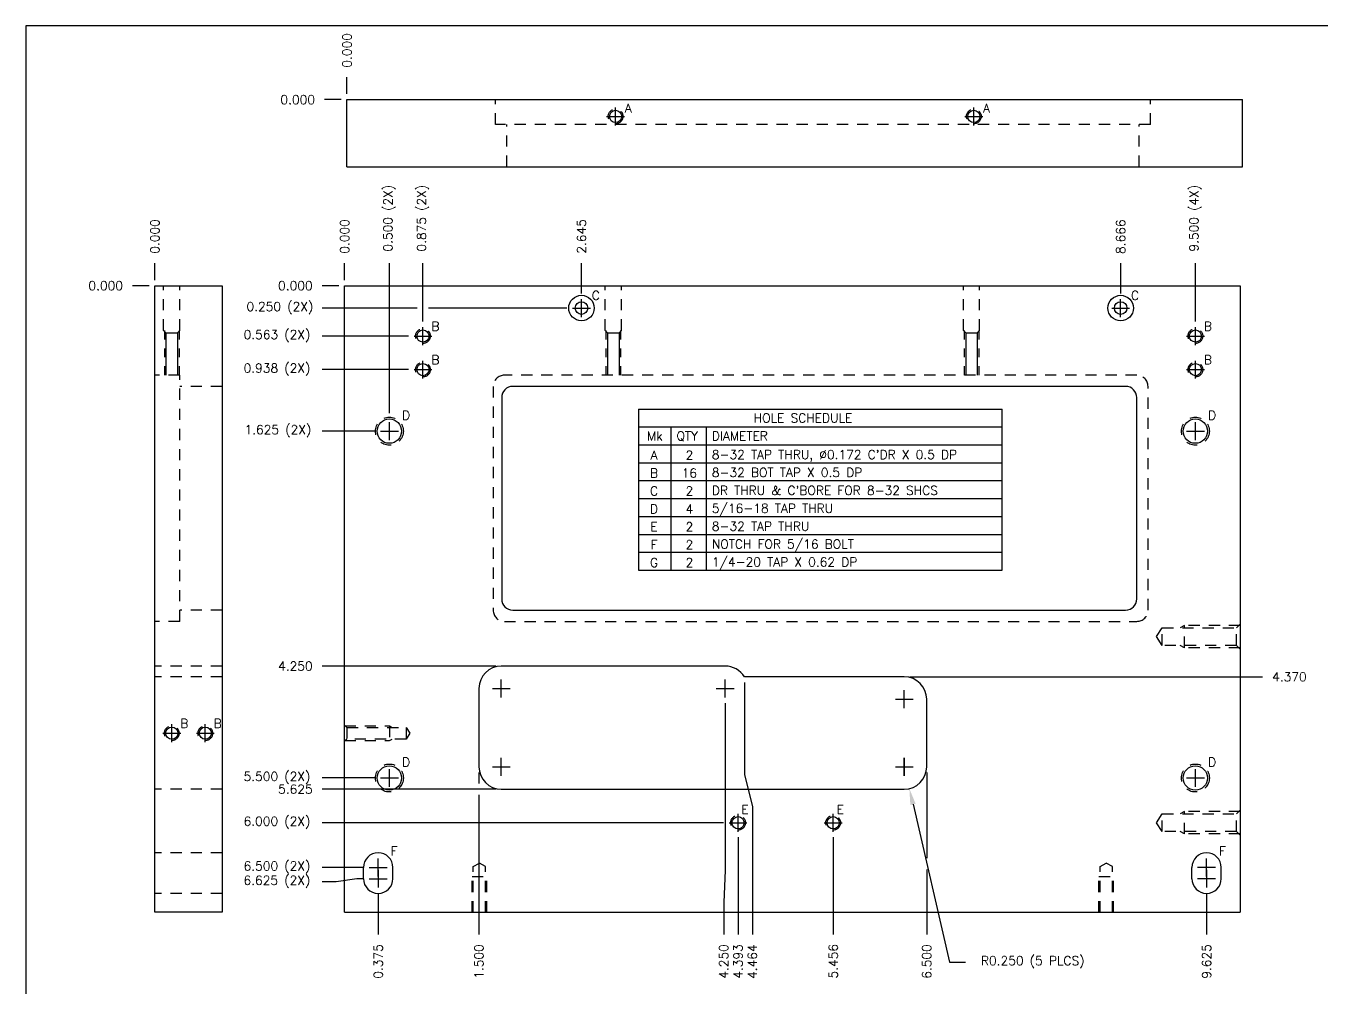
# Model space of a CAD drawing. Extents: x 0 to 33, y 0 to 21.
# Drawn here: x 0 to 14.46, y 10.26 to 21 of the extents above; entities that cross this region are included whole.
import ezdxf
from ezdxf.enums import TextEntityAlignment as Align

# ---------------------------------------------------------------- set-up
doc = ezdxf.new("R2010")
doc.units = 0
doc.header["$MEASUREMENT"] = 0
doc.linetypes.add('DASHEDTHIN0', pattern=[0.157, 0.098, -0.059])
doc.linetypes.add('HIDDEN2', pattern=[0.1875, 0.125, -0.0625])
doc.layers.get('0').update_dxf_attribs({"linetype": 'CONTINUOUS'})
doc.layers.get('DEFPOINTS').update_dxf_attribs({"linetype": 'CONTINUOUS'})
for name, color, linetype in [('BORDER', 5, 'CONTINUOUS'), ('DIM', 1, 'CONTINUOUS'), ('HIDDEN2', 6, 'HIDDEN2'), ('OBJECT', 3, 'CONTINUOUS'), ('TEXT', 1, 'CONTINUOUS')]:
    doc.layers.add(name, color=color, linetype=linetype)
doc.styles.add('FADD', font='simplex.shx')
doc.styles.add('SIMPLEX', font='simplex.shx')
doc.dimstyles.get("Standard").update_dxf_attribs({"dimtxt": 0.1, "dimasz": 0.18, "dimexe": 0.18, "dimexo": 0.063, "dimgap": 0.1, "dimtad": 0, "dimtih": 1, "dimtoh": 1, "dimdec": 3, "dimzin": 0, "dimdsep": 46, "dimtxsty": 'SIMPLEX', "dimcen": 0.1, "dimclrd": 1, "dimclre": 1, "dimclrt": 1, "dimadec": 0, "dimazin": 0, "dimtfac": 0.8, "dimtdec": 0, "dimtofl": 0, "dimtmove": 0, "dimatfit": 0, "dimfxl": 1, "dimtolj": 1, "dimtzin": 0, "dimarcsym": 0})
doc.dimstyles.new('STANDARD$4', dxfattribs={"dimtxt": 0.1, "dimasz": 0.18, "dimexe": 0.18, "dimexo": 0.063, "dimgap": 0.1, "dimtad": 0, "dimtih": 1, "dimtoh": 1, "dimdec": 3, "dimzin": 0, "dimdsep": 46, "dimtxsty": 'SIMPLEX', "dimcen": 0.1, "dimclrd": 1, "dimclre": 1, "dimclrt": 1, "dimadec": 0, "dimazin": 0, "dimtfac": 0.8, "dimtdec": 3, "dimtofl": 0, "dimtmove": 0, "dimatfit": 0, "dimfxl": 1, "dimtolj": 1, "dimtzin": 0, "dimarcsym": 0})
doc.dimstyles.new('STANDARD$6', dxfattribs={"dimtxt": 0.1, "dimasz": 0.18, "dimexe": 0.18, "dimexo": 0.063, "dimgap": 0.1, "dimtad": 0, "dimtih": 1, "dimtoh": 1, "dimdec": 3, "dimzin": 0, "dimdsep": 46, "dimtxsty": 'SIMPLEX', "dimcen": 0.1, "dimclrd": 1, "dimclre": 1, "dimclrt": 1, "dimadec": 0, "dimazin": 0, "dimtfac": 0.8, "dimtdec": 0, "dimtofl": 0, "dimtmove": 0, "dimatfit": 3, "dimfxl": 1, "dimtolj": 1, "dimtzin": 0, "dimarcsym": 0})

# ---------------------------------------------------------------- blocks, each defined once
blk = doc.blocks.new('*D4')
at = {"color": 1, "linetype": 'ByBlock', "transparency": 16777216}
blk.add_line((1.586, 44.95), (1.586, 45.137), dxfattribs=at)
at = {"layer": 'DEFPOINTS', "color": 0, "linetype": 'ByBlock', "transparency": 16777216}
for p in [(1.586, 45.137), (1.586, 44.887), (1.586, 44.887)]:
    blk.add_point(p, dxfattribs=at)
at = {"color": 1, "linetype": 'ByBlock', "transparency": 16777216, "insert": (1.586, 45.437), "char_height": 0.1, "attachment_point": 5, "rotation": 90, "style": 'SIMPLEX'}
blk.add_mtext('\\A1;0.000', dxfattribs=at)
blk = doc.blocks.new('*D5')
at = {"color": 1, "linetype": 'ByBlock', "transparency": 16777216}
blk.add_line((4.231, 44.8), (4.231, 45.137), dxfattribs=at)
at = {"layer": 'DEFPOINTS', "color": 0, "linetype": 'ByBlock', "transparency": 16777216}
for p in [(4.231, 45.137), (1.586, 44.887), (4.231, 44.737)]:
    blk.add_point(p, dxfattribs=at)
at = {"color": 1, "linetype": 'ByBlock', "transparency": 16777216, "insert": (4.231, 45.437), "char_height": 0.1, "attachment_point": 5, "rotation": 90, "style": 'SIMPLEX'}
blk.add_mtext('\\A1;2.645', dxfattribs=at)
blk = doc.blocks.new('*D6')
at = {"color": 1, "linetype": 'ByBlock', "transparency": 16777216}
blk.add_line((10.252, 44.8), (10.252, 45.137), dxfattribs=at)
at = {"layer": 'DEFPOINTS', "color": 0, "linetype": 'ByBlock', "transparency": 16777216}
for p in [(10.252, 45.137), (1.586, 44.887), (10.252, 44.737)]:
    blk.add_point(p, dxfattribs=at)
at = {"color": 1, "linetype": 'ByBlock', "transparency": 16777216, "insert": (10.252, 45.434), "char_height": 0.1, "attachment_point": 5, "rotation": 90, "style": 'SIMPLEX'}
blk.add_mtext('\\A1;8.666', dxfattribs=at)
blk = doc.blocks.new('*D7')
at = {"color": 1, "linetype": 'ByBlock', "transparency": 16777216}
blk.add_line((2.461, 44.487), (2.461, 45.137), dxfattribs=at)
at = {"layer": 'DEFPOINTS', "color": 0, "linetype": 'ByBlock', "transparency": 16777216}
for p in [(2.461, 45.137), (1.586, 44.887), (2.461, 44.424)]:
    blk.add_point(p, dxfattribs=at)
at = {"color": 1, "linetype": 'ByBlock', "transparency": 16777216, "insert": (2.461, 45.641), "char_height": 0.1, "attachment_point": 5, "rotation": 90, "style": 'SIMPLEX'}
blk.add_mtext('\\A1;{0.875 (2X)}', dxfattribs=at)
blk = doc.blocks.new('*D8')
at = {"color": 1, "linetype": 'ByBlock', "transparency": 16777216}
blk.add_line((11.086, 44.487), (11.086, 45.137), dxfattribs=at)
at = {"layer": 'DEFPOINTS', "color": 0, "linetype": 'ByBlock', "transparency": 16777216}
for p in [(11.086, 45.137), (1.586, 44.887), (11.086, 44.424)]:
    blk.add_point(p, dxfattribs=at)
at = {"color": 1, "linetype": 'ByBlock', "transparency": 16777216, "insert": (11.086, 45.641), "char_height": 0.1, "attachment_point": 5, "rotation": 90, "style": 'SIMPLEX'}
blk.add_mtext('\\A1;{9.500 (4X)}', dxfattribs=at)
blk = doc.blocks.new('*D9')
at = {"color": 1, "linetype": 'ByBlock', "transparency": 16777216}
blk.add_line((2.298, 44.324), (1.336, 44.324), dxfattribs=at)
at = {"layer": 'DEFPOINTS', "color": 0, "linetype": 'ByBlock', "transparency": 16777216}
for p in [(1.586, 44.887), (1.336, 44.324), (2.361, 44.324)]:
    blk.add_point(p, dxfattribs=at)
at = {"color": 1, "linetype": 'ByBlock', "transparency": 16777216, "insert": (0.831, 44.324), "char_height": 0.1, "attachment_point": 5, "style": 'SIMPLEX'}
blk.add_mtext('\\A1;{0.563 (2X)}', dxfattribs=at)
blk = doc.blocks.new('*D10')
at = {"color": 1, "linetype": 'ByBlock', "transparency": 16777216}
blk.add_line((2.298, 43.949), (1.336, 43.949), dxfattribs=at)
at = {"layer": 'DEFPOINTS', "color": 0, "linetype": 'ByBlock', "transparency": 16777216}
for p in [(1.586, 44.887), (1.336, 43.949), (2.361, 43.949)]:
    blk.add_point(p, dxfattribs=at)
at = {"color": 1, "linetype": 'ByBlock', "transparency": 16777216, "insert": (0.831, 43.949), "char_height": 0.1, "attachment_point": 5, "style": 'SIMPLEX'}
blk.add_mtext('\\A1;{0.938 (2X)}', dxfattribs=at)
blk = doc.blocks.new('*D11')
at = {"color": 1, "linetype": 'ByBlock', "transparency": 16777216}
blk.add_line((3.273, 40.637), (1.336, 40.637), dxfattribs=at)
at = {"layer": 'DEFPOINTS', "color": 0, "linetype": 'ByBlock', "transparency": 16777216}
for p in [(1.586, 44.887), (1.336, 40.637), (3.336, 40.637)]:
    blk.add_point(p, dxfattribs=at)
at = {"color": 1, "linetype": 'ByBlock', "transparency": 16777216, "insert": (1.036, 40.637), "char_height": 0.1, "attachment_point": 5, "style": 'SIMPLEX'}
blk.add_mtext('\\A1;4.250', dxfattribs=at)
blk = doc.blocks.new('*D12')
at = {"color": 1, "linetype": 'ByBlock', "transparency": 16777216}
blk.add_line((3.273, 39.262), (1.336, 39.262), dxfattribs=at)
at = {"layer": 'DEFPOINTS', "color": 0, "linetype": 'ByBlock', "transparency": 16777216}
for p in [(1.586, 44.887), (1.336, 39.262), (3.336, 39.262)]:
    blk.add_point(p, dxfattribs=at)
at = {"color": 1, "linetype": 'ByBlock', "transparency": 16777216, "insert": (1.036, 39.262), "char_height": 0.1, "attachment_point": 5, "style": 'SIMPLEX'}
blk.add_mtext('\\A1;5.625', dxfattribs=at)
blk = doc.blocks.new('*D13')
at = {"color": 1, "linetype": 'ByBlock', "transparency": 16777216}
blk.add_line((1.798, 38.387), (1.336, 38.387), dxfattribs=at)
at = {"layer": 'DEFPOINTS', "color": 0, "linetype": 'ByBlock', "transparency": 16777216}
for p in [(1.586, 44.887), (1.336, 38.387), (1.861, 38.387)]:
    blk.add_point(p, dxfattribs=at)
at = {"color": 1, "linetype": 'ByBlock', "transparency": 16777216, "insert": (0.831, 38.387), "char_height": 0.1, "attachment_point": 5, "style": 'SIMPLEX'}
blk.add_mtext('\\A1;{6.500 (2X)}', dxfattribs=at)
blk = doc.blocks.new('*D14')
at = {"color": 1, "linetype": 'ByBlock', "transparency": 16777216}
blk.add_line((5.979, 38.724), (5.979, 37.637), dxfattribs=at)
at = {"layer": 'DEFPOINTS', "color": 0, "linetype": 'ByBlock', "transparency": 16777216}
for p in [(1.586, 44.887), (5.979, 38.787), (5.979, 37.637)]:
    blk.add_point(p, dxfattribs=at)
at = {"color": 1, "linetype": 'ByBlock', "transparency": 16777216, "insert": (5.979, 37.337), "char_height": 0.1, "attachment_point": 5, "rotation": 90, "style": 'SIMPLEX'}
blk.add_mtext('\\A1;4.393', dxfattribs=at)
blk = doc.blocks.new('*D15')
at = {"color": 1, "linetype": 'ByBlock', "transparency": 16777216}
blk.add_line((7.042, 38.724), (7.042, 37.637), dxfattribs=at)
at = {"layer": 'DEFPOINTS', "color": 0, "linetype": 'ByBlock', "transparency": 16777216}
for p in [(1.586, 44.887), (7.042, 38.787), (7.042, 37.637)]:
    blk.add_point(p, dxfattribs=at)
at = {"color": 1, "linetype": 'ByBlock', "transparency": 16777216, "insert": (7.042, 37.339), "char_height": 0.1, "attachment_point": 5, "rotation": 90, "style": 'SIMPLEX'}
blk.add_mtext('\\A1;5.456', dxfattribs=at)
blk = doc.blocks.new('*D16')
at = {"color": 1, "linetype": 'ByBlock', "transparency": 16777216}
blk.add_line((5.816, 38.887), (1.336, 38.887), dxfattribs=at)
at = {"layer": 'DEFPOINTS', "color": 0, "linetype": 'ByBlock', "transparency": 16777216}
for p in [(1.586, 44.887), (1.336, 38.887), (5.879, 38.887)]:
    blk.add_point(p, dxfattribs=at)
at = {"color": 1, "linetype": 'ByBlock', "transparency": 16777216, "insert": (0.831, 38.887), "char_height": 0.1, "attachment_point": 5, "style": 'SIMPLEX'}
blk.add_mtext('\\A1;{6.000 (2X)}', dxfattribs=at)
blk = doc.blocks.new('*D17')
at = {"color": 1, "linetype": 'ByBlock', "transparency": 16777216}
blk.add_line((7.899, 40.517), (11.836, 40.517), dxfattribs=at)
at = {"layer": 'DEFPOINTS', "color": 0, "linetype": 'ByBlock', "transparency": 16777216}
for p in [(1.586, 44.887), (7.836, 40.517), (11.836, 40.517)]:
    blk.add_point(p, dxfattribs=at)
at = {"color": 1, "linetype": 'ByBlock', "transparency": 16777216, "insert": (12.136, 40.517), "char_height": 0.1, "attachment_point": 5, "style": 'SIMPLEX'}
blk.add_mtext('\\A1;4.370', dxfattribs=at)
blk = doc.blocks.new('*D18')
at = {"color": 1, "linetype": 'ByBlock', "transparency": 16777216}
for p, q in [((5.836, 40.224), (5.836, 38.357)), ((5.836, 38.357), (5.819, 37.997)), ((5.819, 37.997), (5.819, 37.637))]:
    blk.add_line(p, q, dxfattribs=at)
at = {"layer": 'DEFPOINTS', "color": 0, "linetype": 'ByBlock', "transparency": 16777216}
for p in [(1.586, 44.887), (5.836, 40.287), (5.819, 37.637)]:
    blk.add_point(p, dxfattribs=at)
at = {"color": 1, "linetype": 'ByBlock', "transparency": 16777216, "insert": (5.819, 37.337), "char_height": 0.1, "attachment_point": 5, "rotation": 90, "style": 'SIMPLEX'}
blk.add_mtext('\\A1;4.250', dxfattribs=at)
blk = doc.blocks.new('*D19')
at = {"color": 1, "linetype": 'ByBlock', "transparency": 16777216}
blk.add_line((1.961, 38.099), (1.961, 37.637), dxfattribs=at)
at = {"layer": 'DEFPOINTS', "color": 0, "linetype": 'ByBlock', "transparency": 16777216}
for p in [(1.586, 44.887), (1.961, 38.162), (1.961, 37.637)]:
    blk.add_point(p, dxfattribs=at)
at = {"color": 1, "linetype": 'ByBlock', "transparency": 16777216, "insert": (1.961, 37.337), "char_height": 0.1, "attachment_point": 5, "rotation": 90, "style": 'SIMPLEX'}
blk.add_mtext('\\A1;0.375', dxfattribs=at)
blk = doc.blocks.new('*D20')
at = {"color": 1, "linetype": 'ByBlock', "transparency": 16777216}
blk.add_line((11.211, 38.099), (11.211, 37.637), dxfattribs=at)
at = {"layer": 'DEFPOINTS', "color": 0, "linetype": 'ByBlock', "transparency": 16777216}
for p in [(1.586, 44.887), (11.211, 38.162), (11.211, 37.637)]:
    blk.add_point(p, dxfattribs=at)
at = {"color": 1, "linetype": 'ByBlock', "transparency": 16777216, "insert": (11.211, 37.337), "char_height": 0.1, "attachment_point": 5, "rotation": 90, "style": 'SIMPLEX'}
blk.add_mtext('\\A1;9.625', dxfattribs=at)
blk = doc.blocks.new('*D21')
at = {"color": 1, "linetype": 'ByBlock', "transparency": 16777216}
for p, q in [((7.736, 39.512), (7.936, 39.512)), ((7.836, 39.412), (7.836, 39.612)), ((7.933, 39.093), (8.34, 37.329)), ((8.34, 37.329), (8.52, 37.329))]:
    blk.add_line(p, q, dxfattribs=at)
blk.add_solid([(7.962, 39.099), (7.903, 39.086), (7.892, 39.268)], dxfattribs=at)
at = {"layer": 'DEFPOINTS', "color": 0, "linetype": 'ByBlock', "transparency": 16777216}
for p in [(7.836, 39.512), (7.892, 39.268)]:
    blk.add_point(p, dxfattribs=at)
at = {"color": 1, "linetype": 'ByBlock', "transparency": 16777216, "insert": (9.27, 37.329), "char_height": 0.1, "attachment_point": 5, "style": 'SIMPLEX'}
blk.add_mtext('\\A1;{R0.250 (5 PLCS)}', dxfattribs=at)
blk = doc.blocks.new('*D22')
at = {"color": 1, "linetype": 'ByBlock', "transparency": 16777216}
blk.add_line((1.523, 44.887), (1.336, 44.887), dxfattribs=at)
at = {"layer": 'DEFPOINTS', "color": 0, "linetype": 'ByBlock', "transparency": 16777216}
for p in [(1.336, 44.887), (1.586, 44.887), (1.586, 44.887)]:
    blk.add_point(p, dxfattribs=at)
at = {"color": 1, "linetype": 'ByBlock', "transparency": 16777216, "insert": (1.036, 44.887), "char_height": 0.1, "attachment_point": 5, "style": 'SIMPLEX'}
blk.add_mtext('\\A1;0.000', dxfattribs=at)
blk = doc.blocks.new('*D23')
at = {"color": 1, "linetype": 'ByBlock', "transparency": 16777216}
blk.add_line((-0.595, 44.887), (-0.782, 44.887), dxfattribs=at)
at = {"layer": 'DEFPOINTS', "color": 0, "linetype": 'ByBlock', "transparency": 16777216}
for p in [(-0.782, 44.887), (-0.532, 44.887), (-0.532, 44.887)]:
    blk.add_point(p, dxfattribs=at)
at = {"color": 1, "linetype": 'ByBlock', "transparency": 16777216, "insert": (-1.082, 44.887), "char_height": 0.1, "attachment_point": 5, "style": 'SIMPLEX'}
blk.add_mtext('\\A1;0.000', dxfattribs=at)
blk = doc.blocks.new('*D24')
at = {"color": 1, "linetype": 'ByBlock', "transparency": 16777216}
blk.add_line((-0.532, 44.95), (-0.532, 45.137), dxfattribs=at)
at = {"layer": 'DEFPOINTS', "color": 0, "linetype": 'ByBlock', "transparency": 16777216}
for p in [(-0.532, 45.137), (-0.532, 44.887), (-0.532, 44.887)]:
    blk.add_point(p, dxfattribs=at)
at = {"color": 1, "linetype": 'ByBlock', "transparency": 16777216, "insert": (-0.532, 45.437), "char_height": 0.1, "attachment_point": 5, "rotation": 90, "style": 'SIMPLEX'}
blk.add_mtext('\\A1;0.000', dxfattribs=at)
blk = doc.blocks.new('*D33')
at = {"color": 1, "linetype": 'ByBlock', "transparency": 16777216}
blk.add_line((1.523, 47.394), (1.336, 47.394), dxfattribs=at)
at = {"layer": 'DEFPOINTS', "color": 0, "linetype": 'ByBlock', "transparency": 16777216}
for p in [(1.336, 47.394), (1.586, 47.394), (1.586, 47.394)]:
    blk.add_point(p, dxfattribs=at)
at = {"color": 1, "linetype": 'ByBlock', "transparency": 16777216, "insert": (1.036, 47.394), "char_height": 0.1, "attachment_point": 5, "style": 'SIMPLEX'}
blk.add_mtext('\\A1;0.000', dxfattribs=at)
blk = doc.blocks.new('*D34')
at = {"color": 1, "linetype": 'ByBlock', "transparency": 16777216}
blk.add_line((1.586, 47.457), (1.586, 47.644), dxfattribs=at)
at = {"layer": 'DEFPOINTS', "color": 0, "linetype": 'ByBlock', "transparency": 16777216}
for p in [(1.586, 47.644), (1.586, 47.394), (1.586, 47.394)]:
    blk.add_point(p, dxfattribs=at)
at = {"color": 1, "linetype": 'ByBlock', "transparency": 16777216, "insert": (1.586, 47.944), "char_height": 0.1, "attachment_point": 5, "rotation": 90, "style": 'SIMPLEX'}
blk.add_mtext('\\A1;0.000', dxfattribs=at)
blk = doc.blocks.new('*D38')
at = {"color": 1, "linetype": 'ByBlock', "transparency": 16777216}
blk.add_line((2.086, 43.461), (2.086, 45.137), dxfattribs=at)
at = {"layer": 'DEFPOINTS', "color": 0, "linetype": 'ByBlock', "transparency": 16777216}
for p in [(2.086, 45.137), (1.586, 44.887), (2.086, 43.398)]:
    blk.add_point(p, dxfattribs=at)
at = {"color": 1, "linetype": 'ByBlock', "transparency": 16777216, "insert": (2.086, 45.641), "char_height": 0.1, "attachment_point": 5, "rotation": 90, "style": 'SIMPLEX'}
blk.add_mtext('\\A1;{0.500 (2X)}', dxfattribs=at)
blk = doc.blocks.new('*D39')
at = {"color": 1, "linetype": 'ByBlock', "transparency": 16777216}
blk.add_line((1.923, 43.262), (1.336, 43.262), dxfattribs=at)
at = {"layer": 'DEFPOINTS', "color": 0, "linetype": 'ByBlock', "transparency": 16777216}
for p in [(1.586, 44.887), (1.336, 43.262), (1.986, 43.262)]:
    blk.add_point(p, dxfattribs=at)
at = {"color": 1, "linetype": 'ByBlock', "transparency": 16777216, "insert": (0.841, 43.262), "char_height": 0.1, "attachment_point": 5, "style": 'SIMPLEX'}
blk.add_mtext('\\A1;{1.625 (2X)}', dxfattribs=at)
blk = doc.blocks.new('*D40')
at = {"color": 1, "linetype": 'ByBlock', "transparency": 16777216}
blk.add_line((1.923, 39.387), (1.336, 39.387), dxfattribs=at)
at = {"layer": 'DEFPOINTS', "color": 0, "linetype": 'ByBlock', "transparency": 16777216}
for p in [(1.586, 44.887), (1.336, 39.387), (1.986, 39.387)]:
    blk.add_point(p, dxfattribs=at)
at = {"color": 1, "linetype": 'ByBlock', "transparency": 16777216, "insert": (0.831, 39.387), "char_height": 0.1, "attachment_point": 5, "style": 'SIMPLEX'}
blk.add_mtext('\\A1;{5.500 (2X)}', dxfattribs=at)

msp = doc.modelspace()

# ---------------------------------------------------------------- linework, layer by layer
at = {"color": 1, "linetype": 'ByBlock'}
for p, q in [((4.3708, 17.8472), (3.3088, 17.8472)), ((6.0408, 17.8472), (4.4968, 17.8472)), ((8.0224, 13.6642), (8.0224, 12.6357)), ((5.0588, 12.6592), (5.0588, 12.5352)), ((8.0224, 12.6357), (8.112, 12.2757)), ((10.0588, 12.6592), (10.0588, 11.7021)), ((5.0588, 12.4092), (5.0588, 10.8472)), ((8.112, 12.2757), (8.112, 10.8472)), ((10.0588, 11.5761), (10.0588, 10.8472)), ((3.4629, 11.4372), (3.3088, 11.4372)), ((3.6956, 11.4722), (3.4629, 11.4372)), ((3.7708, 11.4722), (3.6956, 11.4722))]:
    msp.add_line(p, q, dxfattribs=at)
at = {"layer": 'BORDER'}
for p, q in [((33, 21), (0, 21)), ((0, 21), (0, 0))]:
    msp.add_line(p, q, dxfattribs=at)
at = {"layer": 'DEFPOINTS', "color": 0, "linetype": 'ByBlock'}
for p in [(3.5588, 18.1602), (3.5588, 18.0972), (3.5588, 18.0972), (3.5588, 18.0972), (3.5588, 18.0972), (3.5588, 18.0972), (3.5588, 18.0342), (3.3088, 17.8472), (6.1038, 17.8472), (8.0224, 13.7272), (5.0588, 12.7222), (10.0588, 12.7222), (3.3088, 11.4372), (3.8338, 11.4722), (5.0588, 10.8472), (8.112, 10.8472), (10.0588, 10.8472)]:
    msp.add_point(p, dxfattribs=at)
at = {"layer": 'DIM', "color": 1, "linetype": 'Continuous'}
for p, q in [((6.485, 19.9887, -1.881), (6.685, 19.9887, -1.881)), ((6.585, 19.8887, -1.881), (6.585, 20.0887, -1.881)), ((10.485, 19.9887, -1.881), (10.685, 19.9887, -1.881)), ((10.585, 19.8887, -1.881), (10.585, 20.0887, -1.881)), ((6.2038, 17.7472), (6.2038, 17.9472)), ((6.1038, 17.8472), (6.3038, 17.8472)), ((12.9588, 17.5347), (13.1588, 17.5347)), ((13.0588, 17.4347), (13.0588, 17.6347)), ((13.0588, 17.0597), (13.0588, 17.2597)), ((12.9588, 17.1597), (13.1588, 17.1597)), ((5.2088, 13.5972), (5.4088, 13.5972)), ((5.3088, 13.4972), (5.3088, 13.6972)), ((7.7088, 13.5972), (7.9088, 13.5972)), ((7.8088, 13.4972), (7.8088, 13.6972)), ((9.7088, 13.4772), (9.9088, 13.4772)), ((9.8088, 13.3772), (9.8088, 13.5772)), ((1.6283, 12.9972, -1.881), (1.6283, 13.1972, -1.881)), ((2.0033, 12.9972, -1.881), (2.0033, 13.1972, -1.881)), ((1.5283, 13.0972, -1.881), (1.7283, 13.0972, -1.881)), ((1.9033, 13.0972, -1.881), (2.1033, 13.0972, -1.881)), ((5.3088, 12.6222), (5.3088, 12.8222)), ((9.8088, 12.6222), (9.8088, 12.8222)), ((5.2088, 12.7222), (5.4088, 12.7222)), ((9.7088, 12.7222), (9.9088, 12.7222)), ((7.952, 11.9972), (7.952, 12.1972)), ((9.0145, 11.9972), (9.0145, 12.1972)), ((7.852, 12.0972), (8.052, 12.0972)), ((8.9145, 12.0972), (9.1145, 12.0972)), ((3.9338, 11.5722), (3.9338, 11.3722)), ((13.1838, 11.5722), (13.1838, 11.3722)), ((3.8338, 11.4722), (4.0338, 11.4722)), ((13.2838, 11.4722), (13.0838, 11.4722))]:
    msp.add_line(p, q, dxfattribs=at)
at = {"layer": 'DIM'}
for p, q in [((12.2245, 17.7472), (12.2245, 17.9472)), ((12.1245, 17.8472), (12.3245, 17.8472)), ((4.3338, 17.5347), (4.5338, 17.5347)), ((4.4338, 17.4347), (4.4338, 17.6347)), ((4.4338, 17.0597), (4.4338, 17.2597)), ((4.3338, 17.1597), (4.5338, 17.1597)), ((4.0588, 16.3722), (4.0588, 16.5722)), ((13.0588, 16.3722), (13.0588, 16.5722)), ((3.9588, 16.4722), (4.1588, 16.4722)), ((12.9588, 16.4722), (13.1588, 16.4722)), ((3.9588, 12.5972), (4.1588, 12.5972)), ((4.0588, 12.4972), (4.0588, 12.6972)), ((12.9588, 12.5972), (13.1588, 12.5972)), ((13.0588, 12.4972), (13.0588, 12.6972)), ((3.8338, 11.5972), (4.0338, 11.5972)), ((3.9338, 11.4972), (3.9338, 11.6972)), ((13.2838, 11.5972), (13.0838, 11.5972)), ((13.1838, 11.4972), (13.1838, 11.6972))]:
    msp.add_line(p, q, dxfattribs=at)
at = {"layer": 'HIDDEN2'}
for p, q in [((5.2438, 19.8992), (5.2438, 20.1762)), ((12.5563, 19.8992), (12.5563, 20.1762)), ((12.5563, 19.8992), (5.2438, 19.8992)), ((5.3688, 19.4262), (5.3688, 19.8992)), ((12.4313, 19.4262), (12.4313, 19.8992)), ((1.5383, 17.5972), (1.5383, 18.0972)), ((1.7183, 17.5972), (1.7183, 18.0972)), ((6.4688, 17.5972), (6.4688, 18.0972)), ((6.6488, 17.5972), (6.6488, 18.0972)), ((10.4688, 17.5972), (10.4688, 18.0972)), ((10.6488, 17.5972), (10.6488, 18.0972)), ((1.7178, 17.0972), (1.4408, 17.0972)), ((1.7178, 14.3472), (1.7178, 17.0972)), ((12.4051, 17.0972), (5.3426, 17.0972)), ((2.1908, 16.9722), (1.7178, 16.9722)), ((5.2176, 16.9722), (5.2176, 14.4722)), ((12.5301, 14.4722), (12.5301, 16.9722)), ((2.1908, 14.4722), (1.7178, 14.4722)), ((1.7178, 14.3472), (1.4408, 14.3472)), ((5.3426, 14.3472), (12.4051, 14.3472)), ((12.6888, 14.0782), (12.6888, 14.2741)), ((12.9388, 14.0512), (12.9388, 14.3012)), ((13.5168, 14.0782), (13.5168, 14.2741)), ((2.1908, 13.8472), (1.4408, 13.8472)), ((2.1908, 13.7272), (1.4408, 13.7272)), ((3.5838, 13.1623), (3.5838, 13.0321)), ((4.0588, 13.1792), (4.0588, 13.0152)), ((4.2463, 13.1623), (4.2463, 13.0321)), ((2.1908, 12.4722), (1.4408, 12.4722)), ((12.6888, 11.9992), (12.6888, 12.1951)), ((12.9388, 11.9722), (12.9388, 12.2222)), ((13.5168, 11.9992), (13.5168, 12.1951)), ((2.1908, 11.7612), (1.4408, 11.7612)), ((4.9958, 11.607), (5.0638, 11.6462)), ((4.9958, 11.0972), (4.9958, 11.607)), ((5.1318, 11.607), (5.0638, 11.6462)), ((5.1318, 11.0972), (5.1318, 11.607)), ((11.9958, 11.607), (12.0638, 11.6462)), ((11.9958, 11.0972), (11.9958, 11.607)), ((12.1318, 11.607), (12.0638, 11.6462)), ((12.1318, 11.0972), (12.1318, 11.607)), ((4.9818, 11.4972), (5.1458, 11.4972)), ((4.9818, 11.0972), (4.9818, 11.4972)), ((5.1458, 11.0972), (5.1458, 11.4972)), ((11.9818, 11.0972), (11.9818, 11.4972)), ((11.9818, 11.4972), (12.1458, 11.4972)), ((12.1458, 11.0972), (12.1458, 11.4972)), ((2.1908, 11.3082), (1.4408, 11.3082))]:
    msp.add_line(p, q, dxfattribs=at)
at = {"layer": 'HIDDEN2', "linetype": 'Continuous'}
for p, q in [((1.5383, 17.5972), (1.5632, 17.5723)), ((1.5632, 17.5723), (1.6933, 17.5723)), ((1.5632, 17.5723), (1.5632, 17.0972)), ((1.7183, 17.5972), (1.6933, 17.5723)), ((1.6933, 17.5723), (1.6933, 17.0972)), ((6.4688, 17.5972), (6.4938, 17.5723)), ((6.4938, 17.5723), (6.6239, 17.5723)), ((6.4938, 17.5723), (6.4938, 17.0972)), ((6.6488, 17.5972), (6.6239, 17.5723)), ((6.6239, 17.5723), (6.6239, 17.0972)), ((10.4688, 17.5972), (10.4938, 17.5723)), ((10.4938, 17.5723), (10.4938, 17.0972)), ((10.4938, 17.5723), (10.6239, 17.5723)), ((10.6488, 17.5972), (10.6239, 17.5723)), ((10.6239, 17.5723), (10.6239, 17.0972))]:
    msp.add_line(p, q, dxfattribs=at)
at = {"layer": 'HIDDEN2', "linetype": 'DASHEDTHIN0'}
for p, q in [((1.5463, 17.5972), (1.5463, 17.0972)), ((1.7103, 17.5972), (1.7103, 17.0972)), ((6.4768, 17.5972), (6.4768, 17.0972)), ((6.6408, 17.5972), (6.6408, 17.0972)), ((10.4768, 17.5972), (10.4768, 17.0972)), ((10.6408, 17.5972), (10.6408, 17.0972))]:
    msp.add_line(p, q, dxfattribs=at)
at = {"layer": 'HIDDEN2'}
for points in [[(13.5588, 14.0362), (13.5168, 14.0782), (12.6888, 14.0782), (12.6263, 14.1762), (12.6888, 14.2741), (13.5168, 14.2741), (13.5588, 14.3162)], [(13.5588, 14.3012), (12.9388, 14.3012), (12.8888, 14.2741)], [(13.5588, 14.0512), (12.9388, 14.0512), (12.8888, 14.0782)], [(3.5588, 13.1872), (3.5838, 13.1623), (4.2463, 13.1623), (4.2873, 13.0972), (4.2463, 13.0321), (3.5838, 13.0321), (3.5588, 13.0072)], [(3.5588, 13.1792), (4.0588, 13.1792), (4.0916, 13.1623)], [(3.5588, 13.0152), (4.0588, 13.0152), (4.0916, 13.0321)], [(13.5588, 11.9572), (13.5168, 11.9992), (12.6888, 11.9992), (12.6263, 12.0972), (12.6888, 12.1951), (13.5168, 12.1951), (13.5588, 12.2372)], [(13.5588, 12.2222), (12.9388, 12.2222), (12.8888, 12.1951)], [(13.5588, 11.9722), (12.9388, 11.9722), (12.8888, 11.9992)]]:
    msp.add_lwpolyline(points, dxfattribs=at)
for centre, radius in [((6.585, 19.9887), 0.082), ((10.585, 19.9887), 0.082), ((4.4338, 17.5347), 0.082), ((13.0588, 17.5347), 0.082), ((4.4338, 17.1597), 0.082), ((13.0588, 17.1597), 0.082), ((4.0588, 16.4722), 0.1562), ((13.0588, 16.4722), 0.1562), ((1.6283, 13.0972), 0.082), ((2.0033, 13.0972), 0.082), ((4.0588, 12.5972), 0.1562), ((13.0588, 12.5972), 0.1562), ((7.952, 12.0972, 1.881), 0.082), ((9.0145, 12.0972, 1.881), 0.082)]:
    msp.add_circle(centre, radius, dxfattribs=at)
for centre, start, end in [((5.3426, 16.9722), 90, 180), ((12.4051, 16.9722), 360, 90), ((5.3426, 14.4722), 180, 270), ((12.4051, 14.4722), 270, 360)]:
    msp.add_arc(centre, 0.125, start, end, dxfattribs=at)
at = {"layer": 'OBJECT'}
for p, q in [((3.585, 20.1762), (13.585, 20.1762)), ((3.585, 19.4262), (3.585, 20.1762)), ((13.585, 19.4262), (13.585, 20.1762)), ((3.585, 19.4262), (13.585, 19.4262)), ((3.5588, 18.0972), (13.5588, 18.0972)), ((3.5588, 11.0972), (3.5588, 18.0972)), ((13.5588, 18.0972), (13.5588, 11.0972)), ((12.2801, 16.9722), (5.4376, 16.9722)), ((5.3126, 16.8472), (5.3126, 14.5972)), ((12.4051, 14.5972), (12.4051, 16.8472)), ((6.841, 16.7193), (10.8998, 16.7193)), ((6.841, 16.7193), (6.841, 16.3193)), ((10.8998, 16.3193), (10.8998, 16.7193)), ((6.841, 16.5193), (10.8998, 16.5193)), ((7.2049, 16.3193), (7.2049, 16.5193)), ((7.5993, 16.3193), (7.5993, 16.5193)), ((6.841, 16.3193), (10.8998, 16.3193)), ((6.841, 16.3193), (6.841, 16.1193)), ((7.2049, 16.1193), (7.2049, 16.3193)), ((7.5993, 16.1193), (7.5993, 16.3193)), ((10.8997, 16.1193), (10.8997, 16.3193)), ((6.841, 16.1193), (10.8997, 16.1193)), ((6.841, 16.1193), (6.841, 15.9193)), ((7.2049, 15.9193), (7.2049, 16.1193)), ((7.5993, 15.9193), (7.5993, 16.1193)), ((10.8997, 15.9193), (10.8997, 16.1193)), ((6.841, 15.9193), (10.8997, 15.9193)), ((6.841, 15.9193), (6.841, 15.7193)), ((7.2049, 15.7193), (7.2049, 15.9193)), ((7.5993, 15.7193), (7.5993, 15.9193)), ((10.8997, 15.7193), (10.8997, 15.9193)), ((6.841, 15.7193), (10.8997, 15.7193)), ((6.841, 15.7193), (6.841, 15.5193)), ((7.2049, 15.5193), (7.2049, 15.7193)), ((7.5993, 15.5193), (7.5993, 15.7193)), ((10.8997, 15.5193), (10.8997, 15.7193)), ((6.841, 15.5193), (10.8997, 15.5193)), ((6.841, 15.5193), (6.841, 15.3193)), ((7.2049, 15.3193), (7.2049, 15.5193)), ((7.5993, 15.3193), (7.5993, 15.5193)), ((10.8997, 15.3193), (10.8997, 15.5193)), ((6.841, 15.3193), (10.8997, 15.3193)), ((6.841, 15.3193), (6.841, 15.1193)), ((7.2049, 15.1193), (7.2049, 15.3193)), ((7.5993, 15.1193), (7.5993, 15.3193)), ((10.8997, 15.1193), (10.8997, 15.3193)), ((6.841, 15.1193), (10.8997, 15.1193)), ((6.841, 15.1193), (6.841, 14.9193)), ((7.2049, 14.9193), (7.2049, 15.1193)), ((7.5993, 14.9193), (7.5993, 15.1193)), ((10.8997, 14.9193), (10.8997, 15.1193)), ((6.841, 14.9193), (10.8997, 14.9193)), ((5.4376, 14.4722), (12.2801, 14.4722)), ((7.8088, 13.8472), (5.3088, 13.8472)), ((5.0588, 13.5972), (5.0588, 12.7222)), ((9.8088, 13.7272), (8.0224, 13.7272)), ((10.0588, 12.7222), (10.0588, 13.4772)), ((5.3088, 12.4722), (9.8088, 12.4722)), ((3.7698, 11.4722), (3.7698, 11.5972)), ((4.0978, 11.4722), (4.0978, 11.5972)), ((13.0198, 11.4722), (13.0198, 11.5972)), ((13.3478, 11.4722), (13.3478, 11.5972)), ((3.5588, 11.0972), (13.5588, 11.0972))]:
    msp.add_line(p, q, dxfattribs=at)
msp.add_lwpolyline([(1.4408, 11.0972), (1.4408, 18.0972), (2.1908, 18.0972), (2.1908, 11.0972)], close=True, dxfattribs=at)
for centre, radius in [((6.585, 19.9887), 0.068), ((10.585, 19.9887), 0.068), ((6.2038, 17.8472), 0.1425), ((12.2245, 17.8472), 0.1425), ((6.2038, 17.8472), 0.0703), ((12.2245, 17.8472), 0.0703), ((4.4338, 17.5347), 0.068), ((13.0588, 17.5347), 0.068), ((4.4338, 17.1597), 0.068), ((13.0588, 17.1597), 0.068), ((4.0588, 16.4722), 0.136), ((13.0588, 16.4722), 0.136), ((1.6283, 13.0972), 0.068), ((2.0033, 13.0972), 0.068), ((4.0588, 12.5972), 0.136), ((13.0588, 12.5972), 0.136), ((7.952, 12.0972, 1.881), 0.068), ((9.0145, 12.0972, 1.881), 0.068)]:
    msp.add_circle(centre, radius, dxfattribs=at)
for centre, radius, start, end in [((5.4376, 16.8472), 0.125, 90, 180), ((12.2801, 16.8472), 0.125, 0, 90), ((5.4376, 14.5972), 0.125, 180, 270), ((12.2801, 14.5972), 0.125, 270, 0), ((5.3088, 13.5972), 0.25, 90, 180), ((7.8088, 13.5972), 0.25, 31.33225, 90), ((9.8088, 13.4772), 0.25, 360, 90), ((5.3088, 12.7222), 0.25, 180, 270), ((9.8088, 12.7222), 0.25, 270, 0), ((3.9338, 11.5972), 0.164, 0, 180), ((13.1838, 11.5972), 0.164, 0, 180), ((3.9338, 11.4722), 0.164, 180, 0), ((13.1838, 11.4722), 0.164, 180, 0)]:
    msp.add_arc(centre, radius, start, end, dxfattribs=at)

# ---------------------------------------------------------------- texts
at = {"color": 1, "linetype": 'ByBlock', "char_height": 0.1, "style": 'SIMPLEX'}
for s, insert, attachment_point in [('{0.250 (2X)}', (3.209, 17.8472), 6), ('{6.625 (2X)}', (2.8026, 11.4372), 5)]:
    msp.add_mtext(s, dxfattribs=dict(at, insert=insert, attachment_point=attachment_point))
at = {"color": 1, "linetype": 'ByBlock', "char_height": 0.1, "attachment_point": 5, "rotation": 90, "style": 'SIMPLEX'}
for s, insert in [('\\A1;1.500', (5.0588, 10.5472)), ('\\A1;4.464', (8.112, 10.5448)), ('\\A1;6.500', (10.0588, 10.5472))]:
    msp.add_mtext(s, dxfattribs=dict(at, insert=insert))
at = {"layer": 'DIM', "style": 'SIMPLEX'}
for s, p in [('A', (6.6878, 20.0308)), ('A', (10.6878, 20.0308)), ('C', (6.3189, 17.9385)), ('C', (12.3396, 17.9385)), ('B', (4.5282, 17.5944)), ('B', (13.1532, 17.5944)), ('B', (4.5282, 17.2194)), ('B', (13.1532, 17.2194)), ('D', (4.201, 16.6)), ('D', (13.201, 16.6)), ('B', (1.7226, 13.1569)), ('B', (2.0976, 13.1569)), ('D', (4.201, 12.725)), ('D', (13.201, 12.725)), ('E', (7.9888, 12.195)), ('E', (9.0513, 12.195)), ('F', (4.0716, 11.7305)), ('F', (13.3216, 11.7305))]:
    msp.add_text(s, height=0.1, dxfattribs=at).set_placement(p)
at = {"layer": 'OBJECT'}
for s, style, p in [('HOLE SCHEDULE', 'FADD', (8.127, 16.5693)), ('Mk', 'FADD', (6.9354, 16.3693)), ('QTY', 'FADD', (7.2646, 16.3693)), ('DIAMETER', 'FADD', (7.659, 16.3693)), ("8-32 TAP THRU, %%C0.172 C'DR X 0.5 DP", 'SIMPLEX', (7.6594, 16.1603)), ('8-32 BOT TAP X 0.5 DP', 'SIMPLEX', (7.6594, 15.9606)), ("DR THRU & C'BORE FOR 8-32 SHCS", 'SIMPLEX', (7.6594, 15.7601)), ('5/16-18 TAP THRU', 'SIMPLEX', (7.6594, 15.5601)), ('8-32 TAP THRU', 'SIMPLEX', (7.6594, 15.3601)), ('NOTCH FOR 5/16 BOLT', 'SIMPLEX', (7.6594, 15.1601)), ('1/4-20 TAP X 0.62 DP', 'SIMPLEX', (7.6594, 14.9601))]:
    msp.add_text(s, height=0.1, dxfattribs=dict(at, style=style)).set_placement(p)
at = {"layer": 'OBJECT', "style": 'SIMPLEX'}
for s, p in [('A', (7.0142, 16.1539)), ('2', (7.4087, 16.1539)), ('B', (7.0142, 15.9539)), ('16', (7.4087, 15.9539)), ('C', (7.0142, 15.7539)), ('2', (7.4087, 15.7539)), ('D', (7.0142, 15.5539)), ('4', (7.4087, 15.5539)), ('E', (7.0142, 15.3539)), ('2', (7.4087, 15.3539)), ('F', (7.0142, 15.1539)), ('2', (7.4087, 15.1539)), ('G', (7.0142, 14.9539)), ('2', (7.4087, 14.9539))]:
    msp.add_text(s, height=0.1, dxfattribs=at).set_placement(p, align=Align.CENTER)

# ---------------------------------------------------------------- dimensions: what is measured, and where the dimension line sits
at = {"layer": 'DIM'}
for offset, dtype, picture, middle in [((0, 0.25), 1, '*D34', (3.5850139803, 20.7261887488)), ((-0.25, 0), 0, '*D33', (3.0350139803, 20.1761887488))]:
    dim = msp.add_ordinate_dim(feature_location=(3.5850139803, 20.1761887488), offset=offset, dtype=dtype, origin=(3.5850139803, 20.1761887488), dimstyle='STANDARD$6', override={"dimtxsty": 'SIMPLEX'}, dxfattribs=at)
    dim.commit()
    dim.dimension.update_dxf_attribs({"geometry": picture, "text_midpoint": middle, "insert": (1.9990376288, -27.2178115058)})
for feature_location, offset, dtype, origin, text, picture, middle, set_off in [((4.4338, 17.6347), (0, 0.7125), 1, (3.5588, 18.0972), '{<> (2X)}', '*D7', (4.4338, 18.8519), (1.9729, -26.7894)), ((13.0588, 17.6347), (0, 0.7125), 1, (3.5588, 18.0972), '{<> (4X)}', '*D8', (13.0588, 18.8519), (1.9729, -26.7894)), ((4.0588, 16.6082), (0, 1.739), 1, (3.5588, 18.0972), '{<> (2X)}', '*D38', (4.0588, 18.8519), (1.9729, -26.7894)), ((4.333839298, 17.5346717461), (-1.0249999957, 0), 0, (3.5588393024, 18.0971717461), '{<> (2X)}', '*D9', (2.8040773976, 17.5346717461), (1.9728629508, -26.7894038733)), ((4.333839298, 17.1596717461), (-1.0249999957, 0), 0, (3.5588393024, 18.0971717461), '{<> (2X)}', '*D10', (2.8040773976, 17.1596717461), (1.9728629508, -26.7894038733)), ((3.9588, 12.5972), (-0.65, 0), 0, (3.5588, 18.0972), '{<> (2X)}', '*D40', (2.8041, 12.5972), (1.9729, -26.7894)), ((3.8338, 11.5972), (-0.525, 0), 0, (3.5588, 18.0972), '{<> (2X)}', '*D13', (2.8041, 11.5972), (1.9729, -26.7894)), ((7.852, 12.0972), (-4.5431, 0), 0, (3.5588, 18.0972), '{<> (2X)}', '*D16', (2.8041, 12.0972), (1.9729, -26.7894)), ((3.9588, 16.4722), (-0.65, 0), 0, (3.5588, 18.0972), '{<> (2X)}', '*D39', (2.8136, 16.4722), (1.9729, -26.7894))]:
    dim = msp.add_ordinate_dim(feature_location=feature_location, offset=offset, dtype=dtype, origin=origin, text=text, dimstyle='STANDARD$6', dxfattribs=at)
    dim.commit()
    dim.dimension.update_dxf_attribs({"geometry": picture, "text_midpoint": middle, "insert": set_off})
for feature_location, offset, dtype, origin, dimstyle, picture, middle, set_off in [((3.5588393024, 18.0971717461), (0, 0.25), 1, (3.5588393024, 18.0971717461), 'STANDARD$6', '*D4', (3.5588393024, 18.6471717461), (1.9728629508, -26.7894038733)), ((6.2038, 17.9472), (0, 0.4), 1, (3.5588, 18.0972), 'STANDARD$6', '*D5', (6.2038, 18.6472), (1.9729, -26.7894)), ((12.2245, 17.9472), (0, 0.4), 1, (3.5588, 18.0972), 'STANDARD', '*D6', (12.2245, 18.6448), (1.9729, -26.7894)), ((3.5588393024, 18.0971717461), (-0.25, 0), 0, (3.5588393024, 18.0971717461), 'STANDARD$6', '*D22', (3.0088393024, 18.0971717461), (1.9728629508, -26.7894038733)), ((5.3088, 13.8472), (-2, 0), 0, (3.5588, 18.0972), 'STANDARD$6', '*D11', (3.0088, 13.8472), (1.9729, -26.7894)), ((5.3088, 12.4722), (-2, 0), 0, (3.5588, 18.0972), 'STANDARD$6', '*D12', (3.0088, 12.4722), (1.9729, -26.7894)), ((7.952, 11.9972), (0, -1.15), 1, (3.5588, 18.0972), 'STANDARD$6', '*D14', (7.952, 10.5472), (1.9729, -26.7894)), ((9.0145, 11.9972), (0, -1.15), 1, (3.5588, 18.0972), 'STANDARD$6', '*D15', (9.0145, 10.5496), (1.9729, -26.7894)), ((9.8088, 13.7272), (4, 0), 0, (3.5588, 18.0972), 'STANDARD$6', '*D17', (14.1088, 13.7272), (1.9729, -26.7894)), ((7.8088, 13.4972), (-0.0169, -2.65), 1, (3.5588, 18.0972), 'STANDARD$6', '*D18', (7.792, 10.5472), (1.9729, -26.7894)), ((3.9338, 11.3722), (0, -0.525), 1, (3.5588, 18.0972), 'STANDARD$6', '*D19', (3.9338, 10.5472), (1.9729, -26.7894)), ((13.1838, 11.3722), (0, -0.525), 1, (3.5588, 18.0972), 'STANDARD$6', '*D20', (13.1838, 10.5472), (1.9729, -26.7894))]:
    dim = msp.add_ordinate_dim(feature_location=feature_location, offset=offset, dtype=dtype, origin=origin, dimstyle=dimstyle, dxfattribs=at)
    dim.commit()
    dim.dimension.update_dxf_attribs({"geometry": picture, "text_midpoint": middle, "insert": set_off})
dim = msp.add_radius_dim(center=(9.8088, 12.7222), mpoint=(9.8651, 12.4786), text='{<> (5 PLCS)}', dimstyle='STANDARD$4', dxfattribs=at)
dim.commit()
dim.dimension.update_dxf_attribs({"geometry": '*D21', "text_midpoint": (11.2426, 10.5399), "dimtype": 164, "insert": (1.9729, -26.7894)})
at = {"layer": 'TEXT'}
for offset, dtype, picture, middle in [((0, 0.25), 1, '*D24', (1.4407618487, 18.6471717461)), ((-0.25, 0), 0, '*D23', (0.8907618487, 18.0971717461))]:
    dim = msp.add_ordinate_dim(feature_location=(1.4407618487, 18.0971717461), offset=offset, dtype=dtype, origin=(1.4407618487, 18.0971717461), dimstyle='STANDARD$6', dxfattribs=at)
    dim.commit()
    dim.dimension.update_dxf_attribs({"geometry": picture, "text_midpoint": middle, "insert": (1.9728629508, -26.7894038733)})

doc.saveas('drawing.dxf')
